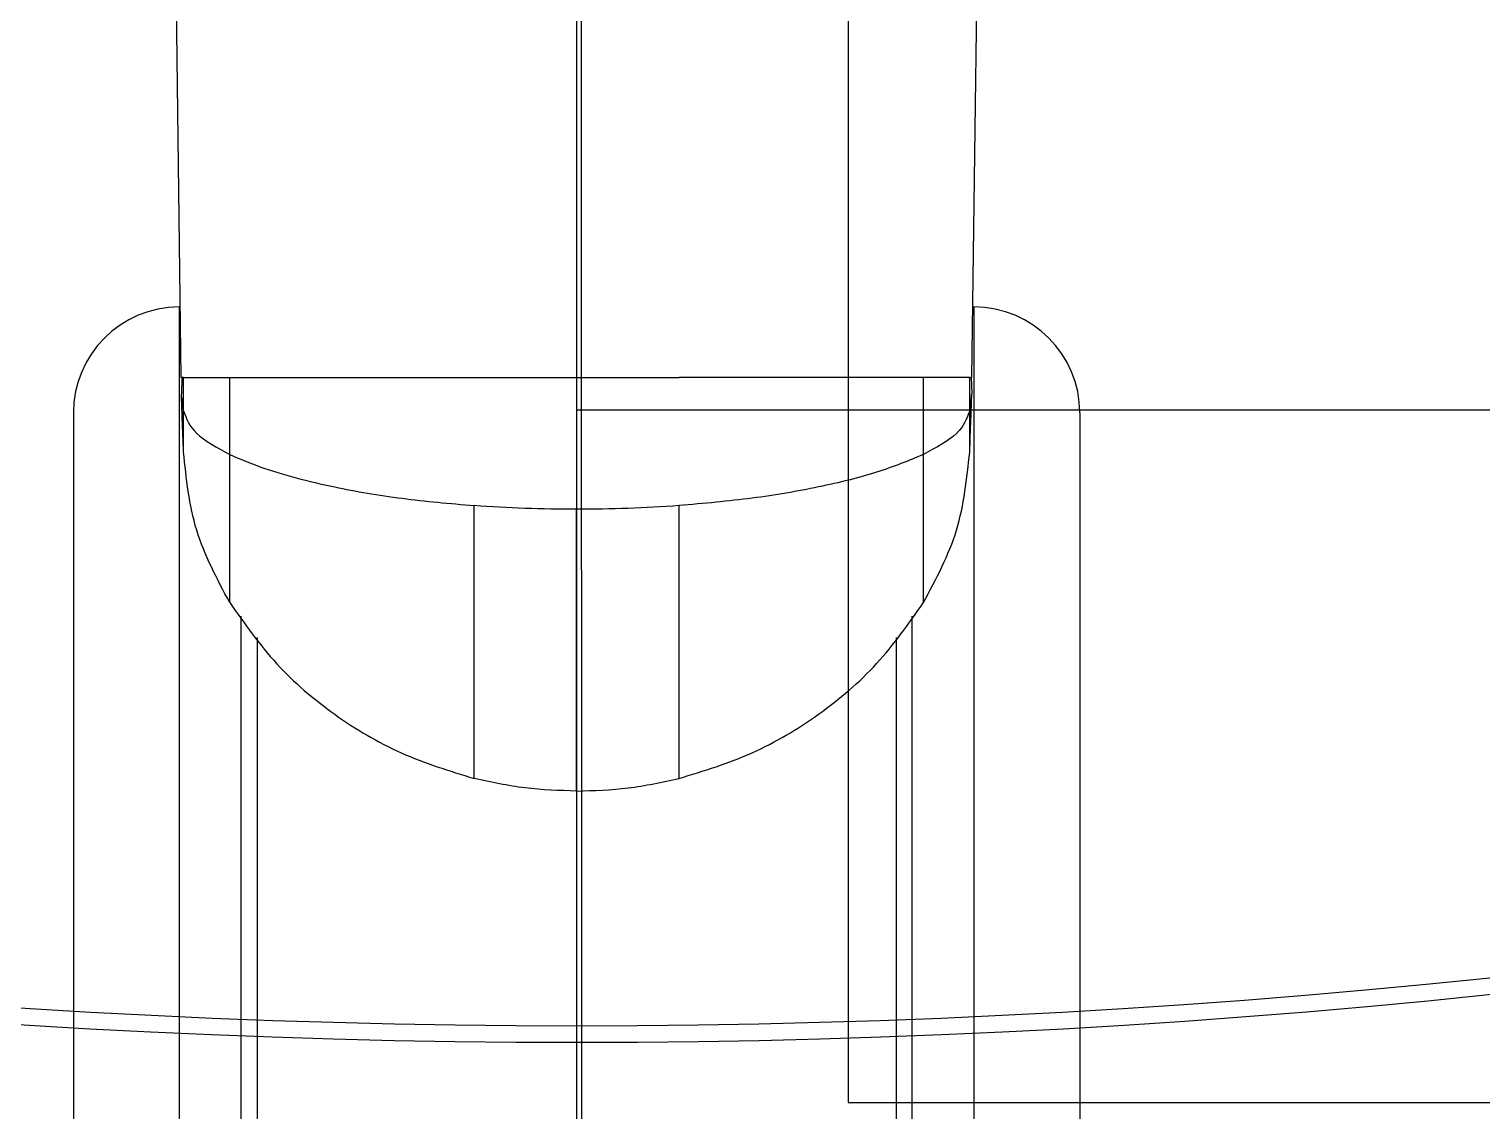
# Model space of a CAD drawing. Header units: metres. Extents: x -999 to 3200, y -1400 to 5056.
# Drawn here: x -31 to 51.3, y 10.3 to 71.6 of the extents above; entities that cross this region are included whole.
import ezdxf

# ---------------------------------------------------------------- set-up
doc = ezdxf.new("R2010")
doc.units = ezdxf.units.M
for name, color, linetype, true_color in [('0.8', 7, 'Continuous', 0x000008), ('Block2', 7, 'Continuous', 0x000002), ('NOITHAT', 7, 'Continuous', 0x000015)]:
    doc.layers.add(name, color=color, linetype=linetype, true_color=true_color)

msp = doc.modelspace()

# ---------------------------------------------------------------- linework, layer by layer
at = {"color": 7}
for points in [[(15.386, 10.783), (225.386, 10.783), (225.386, 307.783), (15.386, 307.783)], [(500, 0), (500, 50), (0, 50), (0, 0)]]:
    msp.add_lwpolyline(points, close=True, dxfattribs=at)
at = {"layer": '0.8', "color": 8}
for p, q in [((-22.388, 51.836), (-22.664, 72.919)), ((22.388, 51.836), (22.663, 72.903)), ((-22.5, 55.836), (-22.5, 29.836)), ((22.5, 55.836), (22.5, 29.836)), ((-22.351, 51.859), (-22.385, 50.936)), ((22.351, 51.859), (22.385, 50.936)), ((-22.263, 51.836), (-22.388, 51.836)), ((-22.263, 49.962), (-22.263, 51.836)), ((-19.646, 47.483), (-19.646, 51.836)), ((19.646, 47.483), (19.646, 51.836)), ((22.263, 51.836), (22.388, 51.836)), ((22.263, 49.962), (22.263, 51.836)), ((-22.385, 50.936), (-22.385, 50.924)), ((22.385, 50.936), (22.385, 50.924)), ((-28.5, 49.836), (-28.5, 29.836)), ((-22.263, 47.619), (-22.263, 49.962)), ((22.263, 47.619), (22.263, 49.962)), ((28.5, 49.836), (28.5, 29.836)), ((-19.646, 39.097), (-19.646, 47.483)), ((19.646, 39.097), (19.646, 47.483)), ((-5.8, 29.137), (-5.8, 44.586)), ((5.8, 29.137), (5.8, 44.586)), ((0, 28.424), (0, 44.378)), ((-19.01, 38.321), (-19.01, 1.826)), ((19.01, 1.826), (19.01, 38.323)), ((-18.091, 37.111), (-18.091, 0.82)), ((18.091, 37.111), (18.091, 0.82)), ((-28.5, 29.836), (-28.5, 9.836)), ((-22.5, 29.836), (-22.5, 3.836)), ((22.5, 29.836), (22.5, 3.836)), ((28.5, 29.836), (28.5, 9.836))]:
    msp.add_line(p, q, dxfattribs=at)
for centre, radius, start, end in [((0, 508.525), 493.387, 244.21886, 295.78114), ((0, 508.525), 494.327, 244.21886, 295.78114), ((-22.5, 49.836), 6, 90, 180), ((22.5, 49.836), 6, 0, 90), ((0, 508.525), 508.525, 244.98908, 295.01092)]:
    msp.add_arc(centre, radius, start, end, dxfattribs=at)
for points in [[(-22.263, 51.836), (-22.107, 51.836), (-21.796, 51.836), (-20.363, 51.836), (-19.646, 51.836)], [(-19.646, 51.836), (-18.821, 51.836), (-17.17, 51.836), (-13.836, 51.836), (-10.045, 51.836), (-7.215, 51.836), (-5.8, 51.836)], [(-5.8, 51.836), (-4.845, 51.836), (-2.936, 51.836), (-0.979, 51.836), (0, 51.836)], [(0, 51.836), (0.979, 51.836), (2.936, 51.836), (4.845, 51.836), (5.8, 51.836)], [(19.646, 51.836), (18.821, 51.836), (17.17, 51.836), (13.836, 51.836), (10.045, 51.836), (7.215, 51.836), (5.8, 51.836)], [(22.263, 51.836), (22.107, 51.836), (21.796, 51.836), (20.363, 51.836), (19.646, 51.836)], [(0, 28.424), (0.978, 28.454), (2.933, 28.513), (4.844, 28.929), (5.8, 29.137)]]:
    msp.add_open_spline(points, degree=3, dxfattribs=at)
for points, knots in [([(-22.263, 49.962), (-22.286, 50.142), (-22.326, 50.463), (-22.367, 50.783), (-22.385, 50.924)], [0, 0, 0, 0, 0.56, 1, 1, 1, 1]), ([(-22.263, 47.619), (-22.286, 48.236), (-22.326, 49.337), (-22.367, 50.439), (-22.385, 50.924)], [0, 0, 0, 0, 0.56, 1, 1, 1, 1]), ([(22.263, 49.962), (22.286, 50.142), (22.326, 50.463), (22.367, 50.783), (22.385, 50.924)], [0, 0, 0, 0, 0.56, 1, 1, 1, 1]), ([(22.263, 47.619), (22.286, 48.236), (22.326, 49.337), (22.367, 50.439), (22.385, 50.924)], [0, 0, 0, 0, 0.56, 1, 1, 1, 1]), ([(-22.263, 49.962), (-22.106, 49.526), (-21.79, 48.65), (-20.363, 47.873), (-19.646, 47.483)], [0, 0, 0, 0, 0.49818, 1, 1, 1, 1]), ([(22.263, 49.962), (22.106, 49.526), (21.79, 48.65), (20.363, 47.873), (19.646, 47.483)], [0, 0, 0, 0, 0.49818, 1, 1, 1, 1]), ([(-19.646, 39.097), (-20.363, 40.437), (-21.79, 43.107), (-22.106, 46.118), (-22.263, 47.619)], [0, 0, 0, 0, 0.50182, 1, 1, 1, 1]), ([(-19.646, 47.483), (-19.082, 47.241), (-17.973, 46.766), (-15.941, 46.154), (-13.319, 45.533), (-9.973, 44.959), (-7.182, 44.71), (-5.8, 44.586)], [0, 0, 0, 0, 0.172469, 0.339142, 0.499886, 0.752328, 1, 1, 1, 1]), ([(19.646, 47.483), (18.808, 47.137), (17.127, 46.443), (13.775, 45.616), (9.994, 44.961), (7.202, 44.711), (5.8, 44.586)], [0, 0, 0, 0, 0.249467, 0.49966, 0.748756, 1, 1, 1, 1]), ([(19.646, 39.097), (20.363, 40.437), (21.79, 43.107), (22.106, 46.118), (22.263, 47.619)], [0, 0, 0, 0, 0.50182, 1, 1, 1, 1]), ([(0, 44.378), (-0.978, 44.387), (-2.933, 44.405), (-4.844, 44.525), (-5.8, 44.586)], [0, 0, 0, 0, 0.5, 1, 1, 1, 1]), ([(5.8, 44.586), (4.842, 44.525), (2.931, 44.405), (0.976, 44.387), (0, 44.378)], [0, 0, 0, 0, 0.500783, 1, 1, 1, 1]), ([(-19.646, 39.097), (-18.808, 37.906), (-17.127, 35.519), (-13.775, 32.678), (-9.994, 30.426), (-7.202, 29.568), (-5.8, 29.137)], [0, 0, 0, 0, 0.249467, 0.49966, 0.748756, 1, 1, 1, 1]), ([(5.8, 29.137), (7.202, 29.568), (9.994, 30.426), (13.775, 32.678), (17.127, 35.519), (18.808, 37.906), (19.646, 39.097)], [0, 0, 0, 0, 0.251244, 0.50034, 0.750533, 1, 1, 1, 1]), ([(0, 28.424), (-0.978, 28.454), (-2.933, 28.513), (-4.845, 28.929), (-5.8, 29.137)], [0, 0, 0, 0, 0.500381, 1, 1, 1, 1])]:
    msp.add_open_spline(points, degree=3, knots=knots, dxfattribs=at)
at = {"layer": 'Block2', "color": 2}
msp.add_line((0, 640.951), (0, 0), dxfattribs=at)
at = {"layer": 'NOITHAT', "color": 21}
msp.add_lwpolyline([(0, 787.5), (0.286, 0), (1575.286, 0.573), (1575, 788.073)], close=True, dxfattribs=at)

doc.saveas('drawing.dxf')
